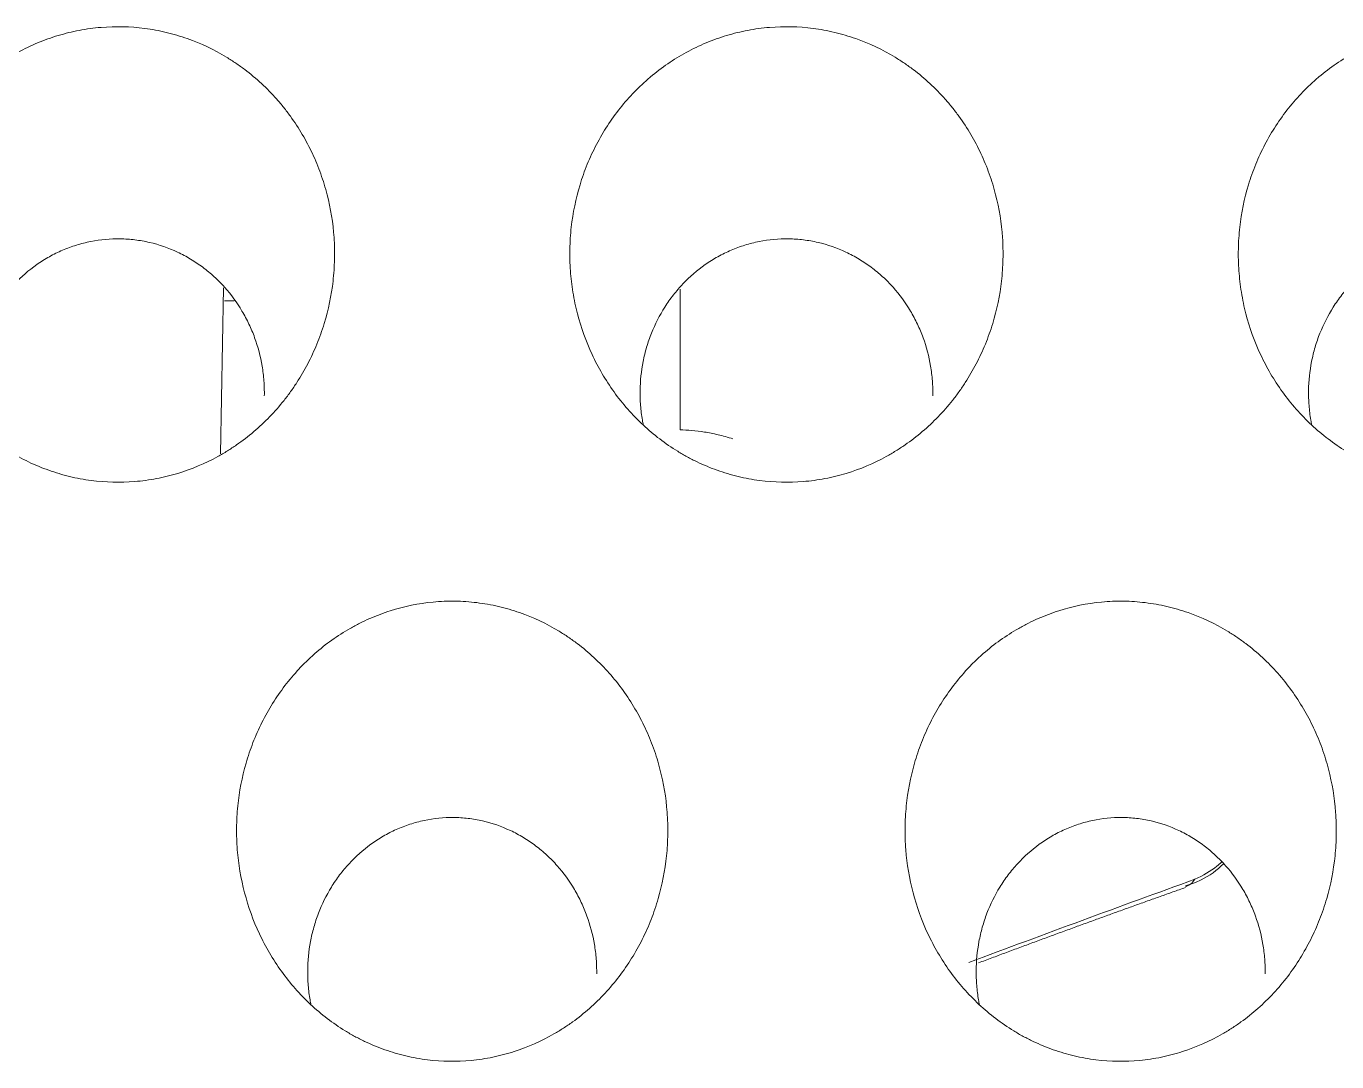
# Model space of a CAD drawing. Header units: inches. Extents: x 3778 to 56227, y -16914 to 35091.
# Drawn here: x 42419.23 to 42425.09, y -12669.03 to -12664.4 of the extents above; entities that cross this region are included whole.
import ezdxf

# ---------------------------------------------------------------- set-up
doc = ezdxf.new("R2010")
doc.units = ezdxf.units.IN
doc.header["$LTSCALE"] = 100
doc.header["$MEASUREMENT"] = 0
doc.layers.add('2-con', color=2, linetype='Continuous')
doc.layers.add('mark-B', color=2, linetype='Continuous', lineweight=20)

# ---------------------------------------------------------------- blocks, each defined once
blk = doc.blocks.new('무풍1WAY 대형')
at = {"layer": 'mark-B'}
for p, q in [((263.9528, -412.6424), (263.9383, -413.3852)), ((261.8981, -413.3783), (261.8981, -412.7496)), ((263.9335, -413.3262), (263.8911, -413.3262))]:
    blk.add_line(p, q, dxfattribs=at)
blk.add_ellipse((259.7041, -410.8955), major_axis=(0.0678, -0.1873), ratio=0.588258, start_param=3.10961, end_param=3.558632, dxfattribs=at)
for points, knots in [([(260.6923, -410.3292), (260.7308, -410.3826), (260.7634, -410.4387), (260.8182, -410.5559), (260.8404, -410.617), (260.8737, -410.7441), (260.8844, -410.8083), (260.892, -410.9052), (260.8931, -410.9377), (260.8925, -410.9866), (260.892, -411.0029), (260.8902, -411.0357), (260.8889, -411.0521), (260.8807, -411.1334), (260.8684, -411.197), (260.8416, -411.2905), (260.8312, -411.3213), (260.8075, -411.3821), (260.7941, -411.4123), (260.7503, -411.4998), (260.7161, -411.5547), (260.6569, -411.632), (260.6359, -411.6569), (260.6024, -411.6929), (260.5908, -411.7047), (260.5674, -411.7275), (260.5554, -411.7386), (260.4942, -411.7923), (260.4416, -411.83), (260.3708, -411.8703), (260.3564, -411.878), (260.3271, -411.8928), (260.3121, -411.8998), (260.2671, -411.9196), (260.2365, -411.9311), (260.1437, -411.9606), (260.08, -411.9737), (259.998, -411.9815), (259.9815, -411.9826), (259.9488, -411.9839), (259.9325, -411.9841), (259.8836, -411.9834), (259.8188, -411.979), (259.7545, -411.9676), (259.7065, -411.9564), (259.6905, -411.9523), (259.659, -411.9431), (259.6434, -411.9381), (259.5664, -411.9112), (259.5076, -411.8834), (259.4375, -411.841), (259.4236, -411.8321), (259.3964, -411.8136), (259.3565, -411.785), (259.2942, -411.7327), (259.2487, -411.6861), (259.2054, -411.6372), (259.1848, -411.6114), (259.1273, -411.5319), (259.0944, -411.4759), (259.0598, -411.4022), (259.0533, -411.3873), (259.0408, -411.3571), (259.0349, -411.3418), (259.0182, -411.2954), (259.0085, -411.2642), (258.984, -411.1698), (258.9734, -411.1058), (258.966, -411.0081), (258.965, -410.9751), (258.966, -410.9098), (258.9679, -410.8774), (258.9779, -410.7806), (258.9902, -410.7169), (259.013, -410.6382), (259.018, -410.6225), (259.0285, -410.5914), (259.0453, -410.5454), (259.0651, -410.5009), (259.1086, -410.414), (259.1428, -410.3588), (259.2026, -410.2803), (259.2237, -410.2552), (259.268, -410.2076), (259.3144, -410.1622), (259.365, -410.1216), (259.4047, -410.093), (259.4182, -410.0838), (259.4458, -410.066), (259.4599, -410.0574), (259.531, -410.0165), (259.5904, -409.9902), (259.6833, -409.9603), (259.7148, -409.952), (259.7632, -409.942), (259.7795, -409.9391), (259.8119, -409.9342), (259.8281, -409.9322), (259.9092, -409.9246), (259.9743, -409.9254), (260.0557, -409.9355), (260.0721, -409.938), (260.1044, -409.9438), (260.1525, -409.9538), (260.2306, -409.9768), (260.2909, -410.0018), (260.3353, -410.0229), (260.35, -410.0304), (260.3789, -410.0461), (260.3931, -410.0543), (260.4628, -410.0971), (260.5145, -410.1366), (260.5863, -410.2036), (260.6092, -410.2273), (260.6526, -410.2767), (260.6731, -410.3025), (260.6923, -410.3292)], [0, 0, 0, 0, 0.03125, 0.03125, 0.0625, 0.0625, 0.09375, 0.09375, 0.109375, 0.109375, 0.117188, 0.117188, 0.125, 0.125, 0.15625, 0.15625, 0.171875, 0.171875, 0.1875, 0.1875, 0.21875, 0.21875, 0.234375, 0.234375, 0.242188, 0.242188, 0.25, 0.25, 0.28125, 0.28125, 0.289063, 0.289063, 0.296875, 0.296875, 0.3125, 0.3125, 0.34375, 0.34375, 0.351563, 0.351563, 0.359375, 0.359375, 0.375, 0.390625, 0.390625, 0.398438, 0.398438, 0.40625, 0.40625, 0.4375, 0.4375, 0.445313, 0.445313, 0.453125, 0.46875, 0.484375, 0.484375, 0.5, 0.5, 0.53125, 0.53125, 0.539063, 0.539063, 0.546875, 0.546875, 0.5625, 0.5625, 0.59375, 0.59375, 0.609375, 0.609375, 0.625, 0.625, 0.65625, 0.65625, 0.664063, 0.664063, 0.671875, 0.6875, 0.6875, 0.71875, 0.71875, 0.734375, 0.734375, 0.75, 0.765625, 0.765625, 0.773438, 0.773438, 0.78125, 0.78125, 0.8125, 0.8125, 0.828125, 0.828125, 0.835938, 0.835938, 0.84375, 0.84375, 0.875, 0.875, 0.882813, 0.882813, 0.890625, 0.90625, 0.921875, 0.921875, 0.929688, 0.929688, 0.9375, 0.9375, 0.96875, 0.96875, 0.984375, 0.984375, 1, 1, 1, 1]), ([(263.6799, -410.3292), (263.7183, -410.3826), (263.751, -410.4387), (263.8058, -410.5559), (263.8279, -410.617), (263.8612, -410.7441), (263.872, -410.8083), (263.8795, -410.9052), (263.8806, -410.9377), (263.8801, -410.9866), (263.8795, -411.0029), (263.8777, -411.0357), (263.8764, -411.0521), (263.8682, -411.1334), (263.856, -411.197), (263.8291, -411.2905), (263.8187, -411.3213), (263.7951, -411.3821), (263.7817, -411.4123), (263.7379, -411.4998), (263.7036, -411.5547), (263.6445, -411.632), (263.6235, -411.6569), (263.5899, -411.6929), (263.5784, -411.7047), (263.5549, -411.7275), (263.5429, -411.7386), (263.4818, -411.7923), (263.4291, -411.83), (263.3583, -411.8703), (263.3439, -411.878), (263.3146, -411.8928), (263.2997, -411.8998), (263.2546, -411.9196), (263.2241, -411.9311), (263.1312, -411.9606), (263.0675, -411.9737), (262.9855, -411.9815), (262.9691, -411.9826), (262.9364, -411.9839), (262.92, -411.9841), (262.8712, -411.9834), (262.8063, -411.979), (262.742, -411.9676), (262.694, -411.9564), (262.6781, -411.9523), (262.6465, -411.9431), (262.6309, -411.9381), (262.5539, -411.9112), (262.4951, -411.8834), (262.425, -411.841), (262.4112, -411.8321), (262.384, -411.8136), (262.3441, -411.785), (262.2818, -411.7327), (262.2363, -411.6861), (262.193, -411.6372), (262.1723, -411.6114), (262.1148, -411.5319), (262.0819, -411.4759), (262.0474, -411.4022), (262.0408, -411.3873), (262.0283, -411.3571), (262.0224, -411.3418), (262.0057, -411.2954), (261.9961, -411.2642), (261.9716, -411.1698), (261.9609, -411.1058), (261.9536, -411.0081), (261.9526, -410.9751), (261.9535, -410.9098), (261.9554, -410.8774), (261.9655, -410.7806), (261.9778, -410.7169), (262.0006, -410.6382), (262.0055, -410.6225), (262.016, -410.5914), (262.0328, -410.5454), (262.0526, -410.5009), (262.0961, -410.414), (262.1304, -410.3588), (262.1902, -410.2803), (262.2113, -410.2552), (262.2555, -410.2076), (262.3019, -410.1622), (262.3526, -410.1216), (262.3923, -410.093), (262.4058, -410.0838), (262.4334, -410.066), (262.4475, -410.0574), (262.5186, -410.0165), (262.578, -409.9902), (262.6708, -409.9603), (262.7024, -409.952), (262.7508, -409.942), (262.767, -409.9391), (262.7994, -409.9342), (262.8157, -409.9322), (262.8968, -409.9246), (262.9618, -409.9254), (263.0433, -409.9355), (263.0596, -409.938), (263.092, -409.9438), (263.1401, -409.9538), (263.2182, -409.9768), (263.2785, -410.0018), (263.3229, -410.0229), (263.3375, -410.0304), (263.3665, -410.0461), (263.3807, -410.0543), (263.4504, -410.0971), (263.5021, -410.1366), (263.5738, -410.2036), (263.5968, -410.2273), (263.6402, -410.2767), (263.6606, -410.3025), (263.6799, -410.3292)], [0, 0, 0, 0, 0.03125, 0.03125, 0.0625, 0.0625, 0.09375, 0.09375, 0.109375, 0.109375, 0.117187, 0.117187, 0.125, 0.125, 0.15625, 0.15625, 0.171875, 0.171875, 0.1875, 0.1875, 0.21875, 0.21875, 0.234375, 0.234375, 0.242187, 0.242187, 0.25, 0.25, 0.28125, 0.28125, 0.289062, 0.289062, 0.296875, 0.296875, 0.3125, 0.3125, 0.34375, 0.34375, 0.351562, 0.351562, 0.359375, 0.359375, 0.375, 0.390625, 0.390625, 0.398437, 0.398437, 0.40625, 0.40625, 0.4375, 0.4375, 0.445312, 0.445312, 0.453125, 0.46875, 0.484375, 0.484375, 0.5, 0.5, 0.53125, 0.53125, 0.539062, 0.539062, 0.546875, 0.546875, 0.5625, 0.5625, 0.59375, 0.59375, 0.609375, 0.609375, 0.625, 0.625, 0.65625, 0.65625, 0.664062, 0.664062, 0.671875, 0.6875, 0.6875, 0.71875, 0.71875, 0.734375, 0.734375, 0.75, 0.765625, 0.765625, 0.773437, 0.773437, 0.78125, 0.78125, 0.8125, 0.8125, 0.828125, 0.828125, 0.835937, 0.835937, 0.84375, 0.84375, 0.875, 0.875, 0.882812, 0.882812, 0.890625, 0.90625, 0.921875, 0.921875, 0.929687, 0.929687, 0.9375, 0.9375, 0.96875, 0.96875, 0.984375, 0.984375, 1, 1, 1, 1]), ([(260.5603, -410.1795), (260.5617, -410.1866), (260.563, -410.1937), (260.568, -410.2223), (260.5707, -410.244), (260.5734, -410.2769), (260.574, -410.2879), (260.5749, -410.3099), (260.575, -410.3209), (260.5746, -410.3756), (260.5704, -410.4189), (260.5584, -410.4833), (260.5534, -410.5046), (260.5415, -410.547), (260.5346, -410.5679), (260.5111, -410.6291), (260.492, -410.6681), (260.4634, -410.7146), (260.4575, -410.7238), (260.4451, -410.742), (260.4387, -410.751), (260.4188, -410.7774), (260.4047, -410.7942), (260.3605, -410.8424), (260.3281, -410.8714), (260.2749, -410.9101), (260.2562, -410.9222), (260.2182, -410.9443), (260.1794, -410.9642), (260.1387, -410.9799), (260.0972, -410.9934), (260.0759, -410.9991), (260.0109, -411.0128), (259.9674, -411.0171), (259.9019, -411.0166), (259.88, -411.0152), (259.8471, -411.0113), (259.8361, -411.0097), (259.8144, -411.0059), (259.8037, -411.0038), (259.7503, -410.9915), (259.709, -410.9772), (259.6591, -410.9538), (259.6492, -410.9488), (259.6298, -410.9384), (259.6011, -410.9221), (259.5559, -410.8915), (259.5223, -410.8634), (259.49, -410.8335), (259.4745, -410.8176), (259.4309, -410.7684), (259.4053, -410.733), (259.3774, -410.6859), (259.372, -410.6763), (259.3617, -410.6568), (259.3568, -410.6469), (259.3428, -410.617), (259.3344, -410.5968), (259.312, -410.5353), (259.3009, -410.4931), (259.2899, -410.4279), (259.2872, -410.406), (259.2837, -410.3621), (259.283, -410.3401), (259.2832, -410.318)], [0, 0, 0, 0, 0.009669, 0.009669, 0.038797, 0.038797, 0.053361, 0.053361, 0.067924, 0.067924, 0.126179, 0.126179, 0.155306, 0.155306, 0.184434, 0.184434, 0.242688, 0.242688, 0.257252, 0.257252, 0.271816, 0.271816, 0.300943, 0.300943, 0.359198, 0.359198, 0.388325, 0.388325, 0.417453, 0.44658, 0.44658, 0.475707, 0.475707, 0.533962, 0.533962, 0.563089, 0.563089, 0.577653, 0.577653, 0.592217, 0.592217, 0.650472, 0.650472, 0.665035, 0.665035, 0.679599, 0.708726, 0.737854, 0.737854, 0.766981, 0.766981, 0.825236, 0.825236, 0.839799, 0.839799, 0.854363, 0.854363, 0.883491, 0.883491, 0.941745, 0.941745, 0.970873, 0.970873, 1, 1, 1, 1]), ([(263.5478, -410.1795), (263.5493, -410.1866), (263.5506, -410.1937), (263.5555, -410.2223), (263.5583, -410.244), (263.5609, -410.2769), (263.5616, -410.2879), (263.5624, -410.3099), (263.5626, -410.3209), (263.5621, -410.3756), (263.558, -410.4189), (263.546, -410.4833), (263.541, -410.5046), (263.529, -410.547), (263.5221, -410.5679), (263.4987, -410.6291), (263.4795, -410.6681), (263.451, -410.7146), (263.445, -410.7238), (263.4327, -410.742), (263.4262, -410.751), (263.4063, -410.7774), (263.3923, -410.7942), (263.348, -410.8424), (263.3156, -410.8714), (263.2624, -410.9101), (263.2438, -410.9222), (263.2058, -410.9443), (263.1669, -410.9642), (263.1263, -410.9799), (263.0847, -410.9934), (263.0634, -410.9991), (262.9985, -411.0128), (262.955, -411.0171), (262.8895, -411.0166), (262.8676, -411.0152), (262.8347, -411.0113), (262.8237, -411.0097), (262.802, -411.0059), (262.7912, -411.0038), (262.7379, -410.9915), (262.6966, -410.9772), (262.6467, -410.9538), (262.6368, -410.9488), (262.6173, -410.9384), (262.5887, -410.9221), (262.5435, -410.8915), (262.5099, -410.8634), (262.4776, -410.8335), (262.4621, -410.8176), (262.4184, -410.7684), (262.3928, -410.733), (262.365, -410.6859), (262.3596, -410.6763), (262.3493, -410.6568), (262.3443, -410.6469), (262.3303, -410.617), (262.3219, -410.5968), (262.2996, -410.5353), (262.2885, -410.4931), (262.2774, -410.4279), (262.2747, -410.406), (262.2713, -410.3621), (262.2706, -410.3401), (262.2708, -410.318)], [0, 0, 0, 0, 0.009669, 0.009669, 0.038797, 0.038797, 0.053361, 0.053361, 0.067924, 0.067924, 0.126179, 0.126179, 0.155306, 0.155306, 0.184434, 0.184434, 0.242688, 0.242688, 0.257252, 0.257252, 0.271816, 0.271816, 0.300943, 0.300943, 0.359198, 0.359198, 0.388325, 0.388325, 0.417453, 0.44658, 0.44658, 0.475707, 0.475707, 0.533962, 0.533962, 0.563089, 0.563089, 0.577653, 0.577653, 0.592217, 0.592217, 0.650472, 0.650472, 0.665035, 0.665035, 0.679599, 0.708726, 0.737854, 0.737854, 0.766981, 0.766981, 0.825236, 0.825236, 0.839799, 0.839799, 0.854363, 0.854363, 0.883491, 0.883491, 0.941745, 0.941745, 0.970873, 0.970873, 1, 1, 1, 1]), ([(259.6398, -410.7117), (259.6149, -410.7186), (259.5504, -410.7422), (259.4985, -410.7807), (259.4699, -410.8097)], [0, 0, 0, 0, 0.362658, 1, 1, 1, 1]), ([(259.5975, -410.7404), (259.5603, -410.7571), (259.5276, -410.7767), (259.4918, -410.8047), (259.4849, -410.8104), (259.4778, -410.8167), (259.4774, -410.8171), (259.477, -410.8175)], [0, 0, 0, 0, 0.790058, 0.790058, 0.987573, 0.987573, 1, 1, 1, 1]), ([(259.2058, -412.9192), (259.2442, -412.9724), (259.2768, -413.0283), (259.3312, -413.145), (259.3531, -413.2059), (259.3776, -413.3009), (259.3843, -413.3328), (259.3947, -413.3967), (259.4022, -413.4609), (259.4039, -413.5256), (259.4029, -413.5743), (259.4022, -413.5905), (259.4001, -413.6231), (259.3986, -413.6394), (259.3896, -413.7203), (259.3766, -413.7836), (259.3485, -413.8762), (259.3377, -413.9068), (259.3192, -413.952), (259.3127, -413.967), (259.299, -413.9967), (259.2918, -414.0113), (259.2542, -414.0832), (259.219, -414.1373), (259.1585, -414.2133), (259.1371, -414.2377), (259.1029, -414.273), (259.0912, -414.2845), (259.0673, -414.3067), (259.0552, -414.3175), (258.9932, -414.3698), (258.9399, -414.4064), (258.8684, -414.4454), (258.8539, -414.4528), (258.8243, -414.467), (258.8093, -414.4738), (258.7641, -414.4926), (258.7029, -414.5145), (258.6399, -414.5299), (258.592, -414.539), (258.576, -414.5416), (258.5436, -414.546), (258.5272, -414.5478), (258.4453, -414.5545), (258.3803, -414.5529), (258.2837, -414.5403), (258.2516, -414.5344), (258.2038, -414.523), (258.1878, -414.5187), (258.1565, -414.5095), (258.1409, -414.5044), (258.0642, -414.4773), (258.0056, -414.4495), (257.9357, -414.4071), (257.9219, -414.3982), (257.8948, -414.3798), (257.855, -414.3513), (257.7929, -414.2992), (257.7475, -414.2528), (257.7151, -414.2162), (257.7046, -414.2038), (257.6841, -414.1782), (257.6742, -414.1652), (257.6263, -414.0992), (257.5936, -414.0434), (257.5524, -413.9553), (257.54, -413.9252), (257.5179, -413.8636), (257.5085, -413.8325), (257.4844, -413.7384), (257.4741, -413.6746), (257.4675, -413.5773), (257.4667, -413.5445), (257.4682, -413.4794), (257.4705, -413.4471), (257.4815, -413.3509), (257.4945, -413.2875), (257.5183, -413.2094), (257.5235, -413.1938), (257.5344, -413.1631), (257.5519, -413.1175), (257.5859, -413.0442), (257.6185, -412.9884), (257.6449, -412.9476), (257.654, -412.9341), (257.6731, -412.9076), (257.6829, -412.8946), (257.7339, -412.8303), (257.7789, -412.7837), (257.8528, -412.7209), (257.8785, -412.7011), (257.9187, -412.6733), (257.9324, -412.6643), (257.9603, -412.647), (257.9745, -412.6388), (258.0461, -412.5994), (258.1058, -412.5742), (258.199, -412.5459), (258.2308, -412.538), (258.2954, -412.5257), (258.3278, -412.5213), (258.4249, -412.5133), (258.4899, -412.5148), (258.5712, -412.5255), (258.5875, -412.5281), (258.6197, -412.5341), (258.6676, -412.5444), (258.7454, -412.5677), (258.8055, -412.5927), (258.8498, -412.6139), (258.8644, -412.6214), (258.8932, -412.6371), (258.9074, -412.6453), (258.9769, -412.688), (259.0284, -412.7273), (259.1, -412.7941), (259.1229, -412.8177), (259.1662, -412.8669), (259.1866, -412.8926), (259.2058, -412.9192)], [0, 0, 0, 0, 0.03125, 0.03125, 0.0625, 0.0625, 0.078125, 0.078125, 0.09375, 0.109375, 0.109375, 0.117188, 0.117188, 0.125, 0.125, 0.15625, 0.15625, 0.171875, 0.171875, 0.179688, 0.179688, 0.1875, 0.1875, 0.21875, 0.21875, 0.234375, 0.234375, 0.242188, 0.242188, 0.25, 0.25, 0.28125, 0.28125, 0.289063, 0.289063, 0.296875, 0.296875, 0.3125, 0.328125, 0.328125, 0.335938, 0.335938, 0.34375, 0.34375, 0.375, 0.375, 0.390625, 0.390625, 0.398438, 0.398438, 0.40625, 0.40625, 0.4375, 0.4375, 0.445313, 0.445313, 0.453125, 0.46875, 0.484375, 0.484375, 0.492188, 0.492188, 0.5, 0.5, 0.53125, 0.53125, 0.546875, 0.546875, 0.5625, 0.5625, 0.59375, 0.59375, 0.609375, 0.609375, 0.625, 0.625, 0.65625, 0.65625, 0.664063, 0.664063, 0.671875, 0.6875, 0.703125, 0.703125, 0.710938, 0.710938, 0.71875, 0.71875, 0.75, 0.75, 0.765625, 0.765625, 0.773438, 0.773438, 0.78125, 0.78125, 0.8125, 0.8125, 0.828125, 0.828125, 0.84375, 0.84375, 0.875, 0.875, 0.882813, 0.882813, 0.890625, 0.90625, 0.921875, 0.921875, 0.929688, 0.929688, 0.9375, 0.9375, 0.96875, 0.96875, 0.984375, 0.984375, 1, 1, 1, 1]), ([(262.1934, -412.9192), (262.2317, -412.9724), (262.2643, -413.0283), (262.3188, -413.145), (262.3406, -413.2059), (262.3652, -413.3009), (262.3719, -413.3328), (262.3823, -413.3967), (262.3897, -413.4609), (262.3914, -413.5256), (262.3904, -413.5743), (262.3897, -413.5905), (262.3876, -413.6231), (262.3862, -413.6394), (262.3771, -413.7203), (262.3641, -413.7836), (262.336, -413.8762), (262.3252, -413.9068), (262.3068, -413.952), (262.3003, -413.967), (262.2865, -413.9967), (262.2793, -414.0113), (262.2417, -414.0832), (262.2065, -414.1373), (262.1461, -414.2133), (262.1246, -414.2377), (262.0904, -414.273), (262.0787, -414.2845), (262.0549, -414.3067), (262.0427, -414.3175), (261.9808, -414.3698), (261.9275, -414.4064), (261.856, -414.4454), (261.8415, -414.4528), (261.8119, -414.467), (261.7969, -414.4738), (261.7516, -414.4926), (261.6905, -414.5145), (261.6275, -414.5299), (261.5796, -414.539), (261.5635, -414.5416), (261.5311, -414.546), (261.5148, -414.5478), (261.4329, -414.5545), (261.3679, -414.5529), (261.2713, -414.5403), (261.2392, -414.5344), (261.1913, -414.523), (261.1754, -414.5187), (261.144, -414.5095), (261.1285, -414.5044), (261.0518, -414.4773), (260.9932, -414.4495), (260.9233, -414.4071), (260.9094, -414.3982), (260.8823, -414.3798), (260.8425, -414.3513), (260.7804, -414.2992), (260.7351, -414.2528), (260.7027, -414.2162), (260.6921, -414.2038), (260.6716, -414.1782), (260.6617, -414.1652), (260.6139, -414.0992), (260.5811, -414.0434), (260.5399, -413.9553), (260.5275, -413.9252), (260.5055, -413.8636), (260.496, -413.8325), (260.4719, -413.7384), (260.4616, -413.6746), (260.455, -413.5773), (260.4543, -413.5445), (260.4558, -413.4794), (260.458, -413.4471), (260.469, -413.3509), (260.4821, -413.2875), (260.5059, -413.2094), (260.511, -413.1938), (260.522, -413.1631), (260.5394, -413.1175), (260.5735, -413.0442), (260.606, -412.9884), (260.6324, -412.9476), (260.6416, -412.9341), (260.6606, -412.9076), (260.6705, -412.8946), (260.7214, -412.8303), (260.7664, -412.7837), (260.8403, -412.7209), (260.866, -412.7011), (260.9063, -412.6733), (260.9199, -412.6643), (260.9479, -412.647), (260.9621, -412.6388), (261.0336, -412.5994), (261.0933, -412.5742), (261.1866, -412.5459), (261.2183, -412.538), (261.2829, -412.5257), (261.3153, -412.5213), (261.4125, -412.5133), (261.4774, -412.5148), (261.5588, -412.5255), (261.575, -412.5281), (261.6073, -412.5341), (261.6552, -412.5444), (261.7329, -412.5677), (261.793, -412.5927), (261.8373, -412.6139), (261.852, -412.6214), (261.8808, -412.6371), (261.8949, -412.6453), (261.9644, -412.688), (262.016, -412.7273), (262.0875, -412.7941), (262.1105, -412.8177), (262.1538, -412.8669), (262.1742, -412.8926), (262.1934, -412.9192)], [0, 0, 0, 0, 0.03125, 0.03125, 0.0625, 0.0625, 0.078125, 0.078125, 0.09375, 0.109375, 0.109375, 0.117187, 0.117187, 0.125, 0.125, 0.15625, 0.15625, 0.171875, 0.171875, 0.179687, 0.179687, 0.1875, 0.1875, 0.21875, 0.21875, 0.234375, 0.234375, 0.242187, 0.242187, 0.25, 0.25, 0.28125, 0.28125, 0.289062, 0.289062, 0.296875, 0.296875, 0.3125, 0.328125, 0.328125, 0.335937, 0.335937, 0.34375, 0.34375, 0.375, 0.375, 0.390625, 0.390625, 0.398437, 0.398437, 0.40625, 0.40625, 0.4375, 0.4375, 0.445312, 0.445312, 0.453125, 0.46875, 0.484375, 0.484375, 0.492187, 0.492187, 0.5, 0.5, 0.53125, 0.53125, 0.546875, 0.546875, 0.5625, 0.5625, 0.59375, 0.59375, 0.609375, 0.609375, 0.625, 0.625, 0.65625, 0.65625, 0.664062, 0.664062, 0.671875, 0.6875, 0.703125, 0.703125, 0.710937, 0.710937, 0.71875, 0.71875, 0.75, 0.75, 0.765625, 0.765625, 0.773437, 0.773437, 0.78125, 0.78125, 0.8125, 0.8125, 0.828125, 0.828125, 0.84375, 0.84375, 0.875, 0.875, 0.882812, 0.882812, 0.890625, 0.90625, 0.921875, 0.921875, 0.929687, 0.929687, 0.9375, 0.9375, 0.96875, 0.96875, 0.984375, 0.984375, 1, 1, 1, 1]), ([(265.1809, -412.9192), (265.2193, -412.9724), (265.2519, -413.0283), (265.3063, -413.145), (265.3282, -413.2059), (265.3527, -413.3009), (265.3594, -413.3328), (265.3698, -413.3967), (265.3773, -413.4609), (265.379, -413.5256), (265.378, -413.5743), (265.3773, -413.5905), (265.3752, -413.6231), (265.3737, -413.6394), (265.3647, -413.7203), (265.3517, -413.7836), (265.3236, -413.8762), (265.3128, -413.9068), (265.2943, -413.952), (265.2878, -413.967), (265.274, -413.9967), (265.2668, -414.0113), (265.2292, -414.0832), (265.1941, -414.1373), (265.1336, -414.2133), (265.1122, -414.2377), (265.078, -414.273), (265.0663, -414.2845), (265.0424, -414.3067), (265.0303, -414.3175), (264.9683, -414.3698), (264.915, -414.4064), (264.8435, -414.4454), (264.829, -414.4528), (264.7994, -414.467), (264.7844, -414.4738), (264.7392, -414.4926), (264.678, -414.5145), (264.615, -414.5299), (264.5671, -414.539), (264.5511, -414.5416), (264.5187, -414.546), (264.5023, -414.5478), (264.4204, -414.5545), (264.3554, -414.5529), (264.2588, -414.5403), (264.2267, -414.5344), (264.1789, -414.523), (264.1629, -414.5187), (264.1316, -414.5095), (264.116, -414.5044), (264.0393, -414.4773), (263.9807, -414.4495), (263.9108, -414.4071), (263.897, -414.3982), (263.8699, -414.3798), (263.8301, -414.3513), (263.768, -414.2992), (263.7226, -414.2528), (263.6902, -414.2162), (263.6797, -414.2038), (263.6592, -414.1782), (263.6493, -414.1652), (263.6014, -414.0992), (263.5687, -414.0434), (263.5275, -413.9553), (263.5151, -413.9252), (263.493, -413.8636), (263.4835, -413.8325), (263.4594, -413.7384), (263.4492, -413.6746), (263.4425, -413.5773), (263.4418, -413.5445), (263.4433, -413.4794), (263.4455, -413.4471), (263.4566, -413.3509), (263.4696, -413.2875), (263.4934, -413.2094), (263.4986, -413.1938), (263.5095, -413.1631), (263.527, -413.1175), (263.561, -413.0442), (263.5935, -412.9884), (263.62, -412.9476), (263.6291, -412.9341), (263.6481, -412.9076), (263.658, -412.8946), (263.709, -412.8303), (263.754, -412.7837), (263.8279, -412.7209), (263.8536, -412.7011), (263.8938, -412.6733), (263.9075, -412.6643), (263.9354, -412.647), (263.9496, -412.6388), (264.0212, -412.5994), (264.0809, -412.5742), (264.1741, -412.5459), (264.2058, -412.538), (264.2705, -412.5257), (264.3029, -412.5213), (264.4, -412.5133), (264.465, -412.5148), (264.5463, -412.5255), (264.5626, -412.5281), (264.5948, -412.5341), (264.6427, -412.5444), (264.7205, -412.5677), (264.7806, -412.5927), (264.8249, -412.6139), (264.8395, -412.6214), (264.8683, -412.6371), (264.8825, -412.6453), (264.952, -412.688), (265.0035, -412.7273), (265.0751, -412.7941), (265.098, -412.8177), (265.1413, -412.8669), (265.1617, -412.8926), (265.1809, -412.9192)], [0, 0, 0, 0, 0.03125, 0.03125, 0.0625, 0.0625, 0.078125, 0.078125, 0.09375, 0.109375, 0.109375, 0.117188, 0.117188, 0.125, 0.125, 0.15625, 0.15625, 0.171875, 0.171875, 0.179688, 0.179688, 0.1875, 0.1875, 0.21875, 0.21875, 0.234375, 0.234375, 0.242188, 0.242188, 0.25, 0.25, 0.28125, 0.28125, 0.289063, 0.289063, 0.296875, 0.296875, 0.3125, 0.328125, 0.328125, 0.335938, 0.335938, 0.34375, 0.34375, 0.375, 0.375, 0.390625, 0.390625, 0.398438, 0.398438, 0.40625, 0.40625, 0.4375, 0.4375, 0.445313, 0.445313, 0.453125, 0.46875, 0.484375, 0.484375, 0.492188, 0.492188, 0.5, 0.5, 0.53125, 0.53125, 0.546875, 0.546875, 0.5625, 0.5625, 0.59375, 0.59375, 0.609375, 0.609375, 0.625, 0.625, 0.65625, 0.65625, 0.664063, 0.664063, 0.671875, 0.6875, 0.703125, 0.703125, 0.710938, 0.710938, 0.71875, 0.71875, 0.75, 0.75, 0.765625, 0.765625, 0.773438, 0.773438, 0.78125, 0.78125, 0.8125, 0.8125, 0.828125, 0.828125, 0.84375, 0.84375, 0.875, 0.875, 0.882813, 0.882813, 0.890625, 0.90625, 0.921875, 0.921875, 0.929688, 0.929688, 0.9375, 0.9375, 0.96875, 0.96875, 0.984375, 0.984375, 1, 1, 1, 1]), ([(261.8981, -412.7496), (261.8814, -412.7496), (261.864, -412.7489), (261.8277, -412.7458), (261.8087, -412.7434), (261.7694, -412.737), (261.7491, -412.7329), (261.7068, -412.7228), (261.6849, -412.7168), (261.662, -412.7096)], [0, 0, 0, 0, 0.25, 0.25, 0.5, 0.5, 0.75, 0.75, 1, 1, 1, 1]), ([(259.0751, -412.771), (259.0766, -412.7785), (259.078, -412.786), (259.083, -412.8151), (259.0856, -412.8369), (259.089, -412.8808), (259.0897, -412.9031), (259.0888, -412.969), (259.0843, -413.0125), (259.0716, -413.0769), (259.0664, -413.0983), (259.0539, -413.1407), (259.0466, -413.1616), (259.0223, -413.2227), (259.0024, -413.2617), (258.973, -413.308), (258.9669, -413.3171), (258.9542, -413.3351), (258.9475, -413.3441), (258.9271, -413.3702), (258.9127, -413.3869), (258.8674, -413.4345), (258.8343, -413.4631), (258.7801, -413.5012), (258.7612, -413.5131), (258.7227, -413.5346), (258.6833, -413.5539), (258.6421, -413.5692), (258.6106, -413.579), (258.6, -413.582), (258.5785, -413.5874), (258.5677, -413.5899), (258.5132, -413.6007), (258.4694, -413.6046), (258.4034, -413.6036), (258.3814, -413.6021), (258.3483, -413.598), (258.3373, -413.5964), (258.3155, -413.5925), (258.3047, -413.5903), (258.2511, -413.5778), (258.2095, -413.5634), (258.1593, -413.5399), (258.1493, -413.5349), (258.1298, -413.5245), (258.101, -413.5082), (258.0554, -413.4775), (258.0216, -413.4494), (257.989, -413.4196), (257.9734, -413.4037), (257.9293, -413.3544), (257.9034, -413.319), (257.8753, -413.2717), (257.8699, -413.2621), (257.8595, -413.2426), (257.8545, -413.2327), (257.8403, -413.2027), (257.8319, -413.1824), (257.8094, -413.1206), (257.7983, -413.0783), (257.7874, -413.0129), (257.7847, -412.9909), (257.7815, -412.9468), (257.7808, -412.9247), (257.7812, -412.9025)], [0, 0, 0, 0, 0.010161, 0.010161, 0.039274, 0.039274, 0.068387, 0.068387, 0.126613, 0.126613, 0.155725, 0.155725, 0.184838, 0.184838, 0.243064, 0.243064, 0.257621, 0.257621, 0.272177, 0.272177, 0.30129, 0.30129, 0.359516, 0.359516, 0.388629, 0.388629, 0.417742, 0.446855, 0.446855, 0.461411, 0.461411, 0.475968, 0.475968, 0.534193, 0.534193, 0.563306, 0.563306, 0.577863, 0.577863, 0.592419, 0.592419, 0.650645, 0.650645, 0.665201, 0.665201, 0.679758, 0.708871, 0.737984, 0.737984, 0.767097, 0.767097, 0.825323, 0.825323, 0.839879, 0.839879, 0.854435, 0.854435, 0.883548, 0.883548, 0.941774, 0.941774, 0.970887, 0.970887, 1, 1, 1, 1]), ([(262.0627, -412.771), (262.0642, -412.7785), (262.0656, -412.786), (262.0705, -412.8151), (262.0732, -412.8369), (262.0766, -412.8808), (262.0773, -412.9031), (262.0764, -412.969), (262.0718, -413.0125), (262.0591, -413.0769), (262.0539, -413.0983), (262.0414, -413.1407), (262.0342, -413.1616), (262.0098, -413.2227), (261.99, -413.2617), (261.9606, -413.308), (261.9544, -413.3171), (261.9417, -413.3351), (261.9351, -413.3441), (261.9146, -413.3702), (261.9003, -413.3869), (261.855, -413.4345), (261.8219, -413.4631), (261.7677, -413.5012), (261.7487, -413.5131), (261.7102, -413.5346), (261.6708, -413.5539), (261.6297, -413.5692), (261.5982, -413.579), (261.5875, -413.582), (261.5661, -413.5874), (261.5552, -413.5899), (261.5007, -413.6007), (261.4569, -413.6046), (261.391, -413.6036), (261.369, -413.6021), (261.3358, -413.598), (261.3248, -413.5964), (261.303, -413.5925), (261.2922, -413.5903), (261.2386, -413.5778), (261.1971, -413.5634), (261.1469, -413.5399), (261.1369, -413.5349), (261.1173, -413.5245), (261.0885, -413.5082), (261.0429, -413.4775), (261.0091, -413.4494), (260.9766, -413.4196), (260.9609, -413.4037), (260.9168, -413.3544), (260.891, -413.319), (260.8629, -413.2717), (260.8574, -413.2621), (260.8471, -413.2426), (260.8421, -413.2327), (260.8279, -413.2027), (260.8194, -413.1824), (260.797, -413.1206), (260.7858, -413.0783), (260.7749, -413.0129), (260.7723, -412.9909), (260.769, -412.9468), (260.7684, -412.9247), (260.7687, -412.9025)], [0, 0, 0, 0, 0.010161, 0.010161, 0.039274, 0.039274, 0.068387, 0.068387, 0.126613, 0.126613, 0.155725, 0.155725, 0.184838, 0.184838, 0.243064, 0.243064, 0.257621, 0.257621, 0.272177, 0.272177, 0.30129, 0.30129, 0.359516, 0.359516, 0.388629, 0.388629, 0.417742, 0.446855, 0.446855, 0.461411, 0.461411, 0.475968, 0.475968, 0.534193, 0.534193, 0.563306, 0.563306, 0.577863, 0.577863, 0.592419, 0.592419, 0.650645, 0.650645, 0.665201, 0.665201, 0.679758, 0.708871, 0.737984, 0.737984, 0.767097, 0.767097, 0.825323, 0.825323, 0.839879, 0.839879, 0.854435, 0.854435, 0.883548, 0.883548, 0.941774, 0.941774, 0.970887, 0.970887, 1, 1, 1, 1]), ([(265.0502, -412.771), (265.0517, -412.7785), (265.0531, -412.786), (265.0581, -412.8151), (265.0607, -412.8369), (265.0641, -412.8808), (265.0648, -412.9031), (265.0639, -412.969), (265.0594, -413.0125), (265.0467, -413.0769), (265.0415, -413.0983), (265.029, -413.1407), (265.0217, -413.1616), (264.9974, -413.2227), (264.9775, -413.2617), (264.9481, -413.308), (264.942, -413.3171), (264.9293, -413.3351), (264.9226, -413.3441), (264.9022, -413.3702), (264.8878, -413.3869), (264.8425, -413.4345), (264.8094, -413.4631), (264.7552, -413.5012), (264.7363, -413.5131), (264.6977, -413.5346), (264.6583, -413.5539), (264.6172, -413.5692), (264.5857, -413.579), (264.5751, -413.582), (264.5536, -413.5874), (264.5428, -413.5899), (264.4883, -413.6007), (264.4445, -413.6046), (264.3785, -413.6036), (264.3565, -413.6021), (264.3234, -413.598), (264.3124, -413.5964), (264.2906, -413.5925), (264.2798, -413.5903), (264.2261, -413.5778), (264.1846, -413.5634), (264.1344, -413.5399), (264.1244, -413.5349), (264.1049, -413.5245), (264.076, -413.5082), (264.0305, -413.4775), (263.9966, -413.4494), (263.9641, -413.4196), (263.9484, -413.4037), (263.9044, -413.3544), (263.8785, -413.319), (263.8504, -413.2717), (263.845, -413.2621), (263.8346, -413.2426), (263.8296, -413.2327), (263.8154, -413.2027), (263.807, -413.1824), (263.7845, -413.1206), (263.7734, -413.0783), (263.7625, -413.0129), (263.7598, -412.9909), (263.7565, -412.9468), (263.7559, -412.9247), (263.7563, -412.9025)], [0, 0, 0, 0, 0.010161, 0.010161, 0.039274, 0.039274, 0.068387, 0.068387, 0.126613, 0.126613, 0.155725, 0.155725, 0.184838, 0.184838, 0.243064, 0.243064, 0.257621, 0.257621, 0.272177, 0.272177, 0.30129, 0.30129, 0.359516, 0.359516, 0.388629, 0.388629, 0.417742, 0.446855, 0.446855, 0.461411, 0.461411, 0.475968, 0.475968, 0.534193, 0.534193, 0.563306, 0.563306, 0.577863, 0.577863, 0.592419, 0.592419, 0.650645, 0.650645, 0.665201, 0.665201, 0.679758, 0.708871, 0.737984, 0.737984, 0.767097, 0.767097, 0.825323, 0.825323, 0.839879, 0.839879, 0.854435, 0.854435, 0.883548, 0.883548, 0.941774, 0.941774, 0.970887, 0.970887, 1, 1, 1, 1])]:
    blk.add_open_spline(points, degree=3, knots=knots, dxfattribs=at)
for points, degree in [([(260.6074, -410.3686), (260.2691, -410.4952), (259.9324, -410.6192), (259.5975, -410.7404)], 3), ([(260.5645, -410.3667), (260.0975, -410.542), (259.6392, -410.7038)], 2)]:
    blk.add_open_spline(points, degree=degree, dxfattribs=at)
blk = doc.blocks.new('dpdjzjs')
at = {"layer": 'mark-B', "rotation": 180}
blk.add_blockref('무풍1WAY 대형', (178654.9147, 88751.491), dxfattribs=at)

msp = doc.modelspace()

# ---------------------------------------------------------------- block references
at = {"layer": '2-con'}
msp.add_blockref('dpdjzjs', (-135970.8648, -101830.4424), dxfattribs=at)

doc.saveas('drawing.dxf')
